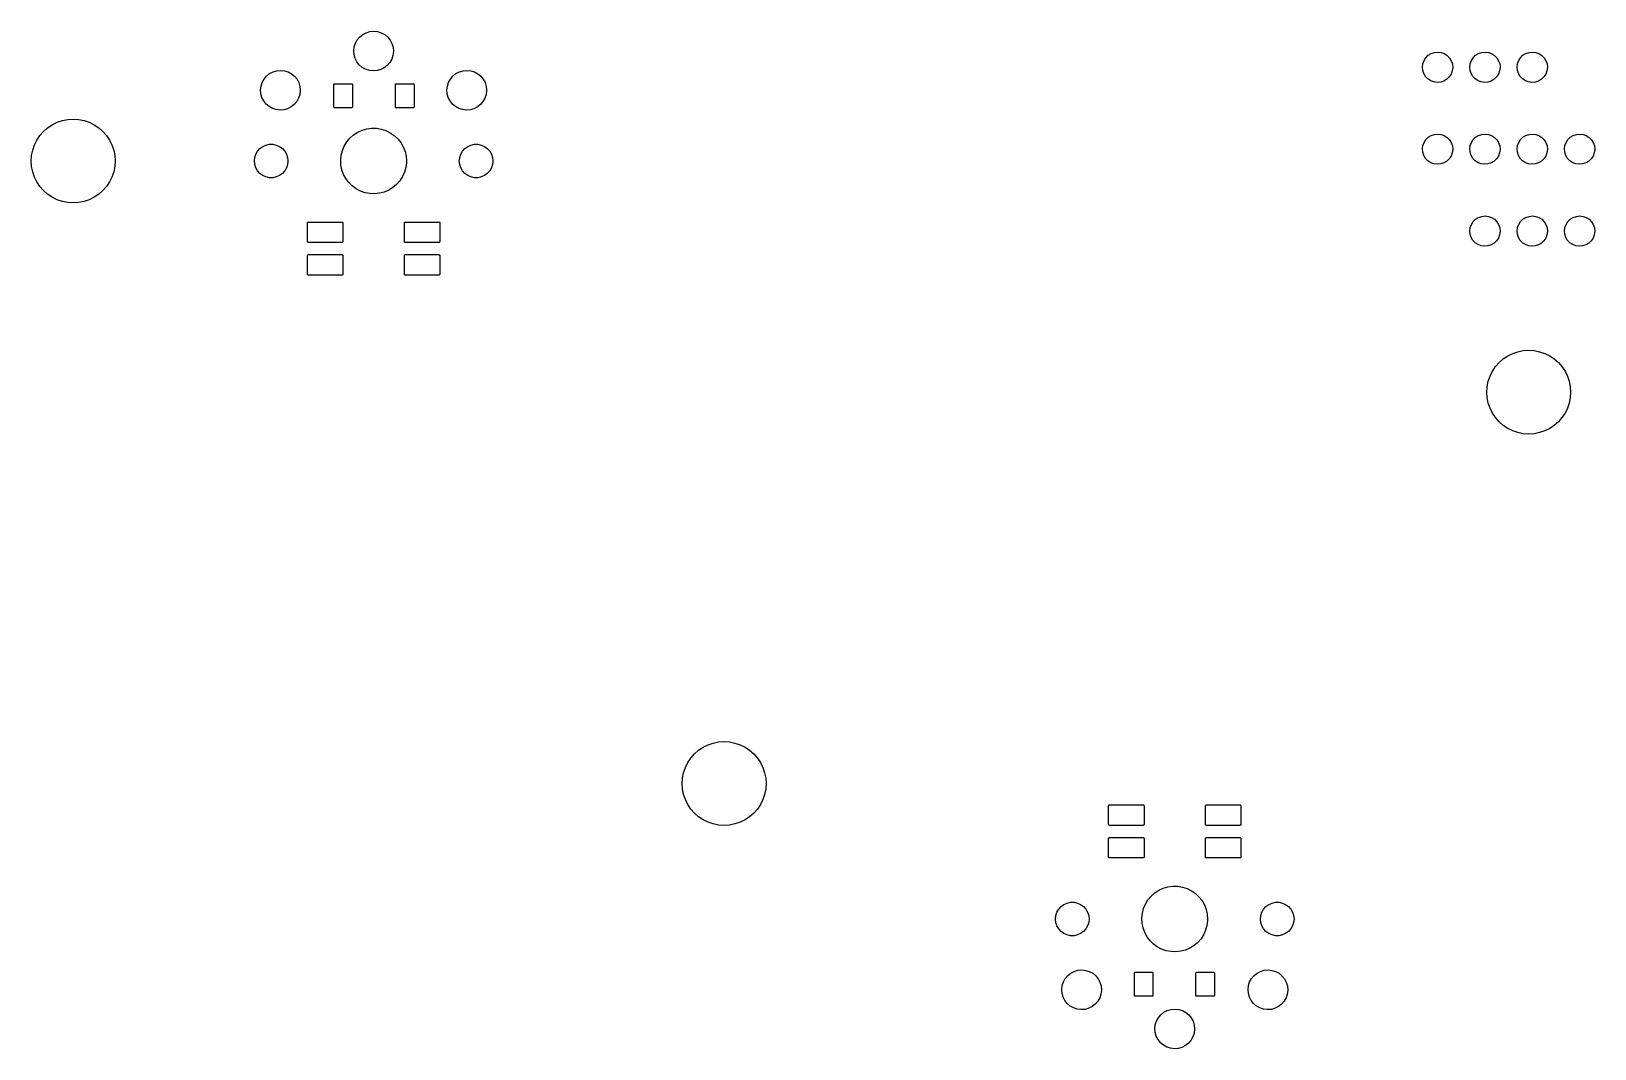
# Model space of a CAD drawing. Extents: x 145 to 254, y -175 to -64.
# Drawn here: x 169.6 to 253.5, y -174.7 to -120 of the extents above; entities that cross this region are included whole.
import ezdxf

# ---------------------------------------------------------------- set-up
doc = ezdxf.new("R2010")
doc.units = 0
doc.layers.add('BLACK', color=7, linetype='CONTINUOUS')

msp = doc.modelspace()

# ---------------------------------------------------------------- linework, layer by layer
at = {"layer": 'BLACK', "linetype": 'CONTINUOUS'}
for p, q in [((186.957, -120.878), (187.02, -120.68)), ((187.02, -120.68), (187.12, -120.498)), ((187.12, -120.498), (187.254, -120.338)), ((187.254, -120.338), (187.416, -120.208)), ((187.416, -120.208), (187.601, -120.112)), ((187.601, -120.112), (187.8, -120.053)), ((187.8, -120.053), (188.007, -120.034)), ((188.007, -120.034), (188.214, -120.056)), ((188.214, -120.056), (188.413, -120.117)), ((188.413, -120.117), (188.596, -120.216)), ((188.596, -120.216), (188.756, -120.349)), ((188.756, -120.349), (188.888, -120.51)), ((188.888, -120.51), (188.986, -120.694)), ((188.986, -120.694), (189.046, -120.893)), ((186.934, -121.085), (186.957, -120.878)), ((186.952, -121.292), (186.934, -121.085)), ((187.009, -121.492), (186.952, -121.292)), ((187.104, -121.677), (187.009, -121.492)), ((187.233, -121.841), (187.104, -121.677)), ((188.974, -121.534), (188.871, -121.714)), ((189.04, -121.336), (188.974, -121.534)), ((189.066, -121.13), (189.04, -121.336)), ((189.046, -120.893), (189.066, -121.1)), ((189.066, -121.1), (189.066, -121.13)), ((244.321, -121.775), (244.383, -121.605)), ((244.383, -121.605), (244.481, -121.453)), ((244.481, -121.453), (244.61, -121.326)), ((244.61, -121.326), (244.764, -121.231)), ((244.764, -121.231), (244.936, -121.173)), ((244.936, -121.173), (245.116, -121.154)), ((245.116, -121.154), (245.295, -121.175)), ((245.295, -121.175), (245.466, -121.236)), ((245.466, -121.236), (245.619, -121.333)), ((245.619, -121.333), (245.746, -121.462)), ((245.746, -121.462), (245.842, -121.615)), ((245.842, -121.615), (245.902, -121.786)), ((246.861, -121.775), (246.923, -121.605)), ((246.923, -121.605), (247.021, -121.453)), ((247.021, -121.453), (247.15, -121.326)), ((247.15, -121.326), (247.304, -121.231)), ((247.304, -121.231), (247.476, -121.173)), ((247.476, -121.173), (247.656, -121.154)), ((247.656, -121.154), (247.835, -121.175)), ((247.835, -121.175), (248.006, -121.236)), ((248.006, -121.236), (248.159, -121.333)), ((248.159, -121.333), (248.286, -121.462)), ((248.286, -121.462), (248.382, -121.615)), ((248.382, -121.615), (248.442, -121.786)), ((249.401, -121.775), (249.463, -121.605)), ((249.463, -121.605), (249.561, -121.453)), ((249.561, -121.453), (249.69, -121.326)), ((249.69, -121.326), (249.844, -121.231)), ((249.844, -121.231), (250.016, -121.173)), ((250.016, -121.173), (250.196, -121.154)), ((250.196, -121.154), (250.375, -121.175)), ((250.375, -121.175), (250.546, -121.236)), ((250.546, -121.236), (250.699, -121.333)), ((250.699, -121.333), (250.826, -121.462)), ((250.826, -121.462), (250.922, -121.615)), ((250.922, -121.615), (250.982, -121.786)), ((182.12, -122.598), (182.254, -122.438)), ((182.254, -122.438), (182.416, -122.308)), ((182.416, -122.308), (182.601, -122.212)), ((182.601, -122.212), (182.8, -122.153)), ((182.8, -122.153), (183.007, -122.134)), ((183.007, -122.134), (183.214, -122.156)), ((183.214, -122.156), (183.413, -122.217)), ((183.413, -122.217), (183.596, -122.316)), ((183.596, -122.316), (183.756, -122.449)), ((183.756, -122.449), (183.888, -122.61)), ((187.392, -121.975), (187.233, -121.841)), ((187.573, -122.077), (187.392, -121.975)), ((187.771, -122.141), (187.573, -122.077)), ((187.978, -122.166), (187.771, -122.141)), ((188.185, -122.15), (187.978, -122.166)), ((188.385, -122.094), (188.185, -122.15)), ((188.571, -122), (188.385, -122.094)), ((188.735, -121.872), (188.571, -122)), ((188.871, -121.714), (188.735, -121.872)), ((192.12, -122.598), (192.254, -122.438)), ((192.254, -122.438), (192.416, -122.308)), ((192.416, -122.308), (192.601, -122.212)), ((192.601, -122.212), (192.8, -122.153)), ((192.8, -122.153), (193.007, -122.134)), ((193.007, -122.134), (193.214, -122.156)), ((193.214, -122.156), (193.413, -122.217)), ((193.413, -122.217), (193.596, -122.316)), ((193.596, -122.316), (193.756, -122.449)), ((193.756, -122.449), (193.888, -122.61)), ((244.298, -121.955), (244.321, -121.775)), ((244.316, -122.135), (244.298, -121.955)), ((244.373, -122.307), (244.316, -122.135)), ((244.467, -122.461), (244.373, -122.307)), ((244.592, -122.592), (244.467, -122.461)), ((245.732, -122.488), (245.601, -122.613)), ((245.832, -122.337), (245.732, -122.488)), ((245.896, -122.168), (245.832, -122.337)), ((245.922, -121.989), (245.896, -122.168)), ((245.902, -121.786), (245.922, -121.966)), ((245.922, -121.966), (245.922, -121.989)), ((246.838, -121.955), (246.861, -121.775)), ((246.856, -122.135), (246.838, -121.955)), ((246.913, -122.307), (246.856, -122.135)), ((247.007, -122.461), (246.913, -122.307)), ((247.132, -122.592), (247.007, -122.461)), ((248.272, -122.488), (248.141, -122.613)), ((248.372, -122.337), (248.272, -122.488)), ((248.436, -122.168), (248.372, -122.337)), ((248.462, -121.989), (248.436, -122.168)), ((248.442, -121.786), (248.462, -121.966)), ((248.462, -121.966), (248.462, -121.989)), ((249.378, -121.955), (249.401, -121.775)), ((249.396, -122.135), (249.378, -121.955)), ((249.453, -122.307), (249.396, -122.135)), ((249.547, -122.461), (249.453, -122.307)), ((249.672, -122.592), (249.547, -122.461)), ((250.812, -122.488), (250.681, -122.613)), ((250.912, -122.337), (250.812, -122.488)), ((250.976, -122.168), (250.912, -122.337)), ((251.002, -121.989), (250.976, -122.168)), ((250.982, -121.786), (251.002, -121.966)), ((251.002, -121.966), (251.002, -121.989)), ((181.934, -123.185), (181.957, -122.978)), ((181.952, -123.392), (181.934, -123.185)), ((181.957, -122.978), (182.02, -122.78)), ((182.02, -122.78), (182.12, -122.598)), ((183.888, -122.61), (183.986, -122.794)), ((183.986, -122.794), (184.046, -122.993)), ((184.066, -123.23), (184.04, -123.436)), ((184.046, -122.993), (184.066, -123.2)), ((184.066, -123.2), (184.066, -123.23)), ((185.868, -122.9), (185.872, -122.881)), ((185.868, -124.1), (185.868, -122.9)), ((185.872, -122.881), (185.883, -122.864)), ((185.883, -122.864), (185.899, -122.854)), ((185.899, -122.854), (185.918, -122.85)), ((185.918, -122.85), (186.818, -122.85)), ((186.818, -122.85), (186.837, -122.854)), ((186.837, -122.854), (186.853, -122.864)), ((186.853, -122.864), (186.864, -122.881)), ((186.864, -122.881), (186.868, -122.9)), ((186.868, -122.9), (186.868, -124.1)), ((189.168, -122.9), (189.172, -122.881)), ((189.168, -124.1), (189.168, -122.9)), ((189.172, -122.881), (189.183, -122.864)), ((189.183, -122.864), (189.199, -122.854)), ((189.199, -122.854), (189.218, -122.85)), ((189.218, -122.85), (190.118, -122.85)), ((190.118, -122.85), (190.137, -122.854)), ((190.137, -122.854), (190.153, -122.864)), ((190.153, -122.864), (190.164, -122.881)), ((190.164, -122.881), (190.168, -122.9)), ((190.168, -122.9), (190.168, -124.1)), ((191.934, -123.185), (191.957, -122.978)), ((191.952, -123.392), (191.934, -123.185)), ((191.957, -122.978), (192.02, -122.78)), ((192.02, -122.78), (192.12, -122.598)), ((193.888, -122.61), (193.986, -122.794)), ((193.986, -122.794), (194.046, -122.993)), ((194.066, -123.23), (194.04, -123.436)), ((194.046, -122.993), (194.066, -123.2)), ((194.066, -123.2), (194.066, -123.23)), ((244.744, -122.691), (244.592, -122.592)), ((244.914, -122.754), (244.744, -122.691)), ((245.093, -122.778), (244.914, -122.754)), ((245.273, -122.761), (245.093, -122.778)), ((245.445, -122.706), (245.273, -122.761)), ((245.601, -122.613), (245.445, -122.706)), ((247.284, -122.691), (247.132, -122.592)), ((247.454, -122.754), (247.284, -122.691)), ((247.633, -122.778), (247.454, -122.754)), ((247.813, -122.761), (247.633, -122.778)), ((247.985, -122.706), (247.813, -122.761)), ((248.141, -122.613), (247.985, -122.706)), ((249.824, -122.691), (249.672, -122.592)), ((249.994, -122.754), (249.824, -122.691)), ((250.173, -122.778), (249.994, -122.754)), ((250.353, -122.761), (250.173, -122.778)), ((250.525, -122.706), (250.353, -122.761)), ((250.681, -122.613), (250.525, -122.706)), ((182.009, -123.592), (181.952, -123.392)), ((182.104, -123.777), (182.009, -123.592)), ((182.233, -123.941), (182.104, -123.777)), ((182.392, -124.075), (182.233, -123.941)), ((182.573, -124.177), (182.392, -124.075)), ((182.771, -124.241), (182.573, -124.177)), ((183.385, -124.194), (183.185, -124.25)), ((183.571, -124.1), (183.385, -124.194)), ((183.735, -123.972), (183.571, -124.1)), ((183.871, -123.814), (183.735, -123.972)), ((183.974, -123.634), (183.871, -123.814)), ((184.04, -123.436), (183.974, -123.634)), ((185.872, -124.119), (185.868, -124.1)), ((185.883, -124.135), (185.872, -124.119)), ((185.899, -124.146), (185.883, -124.135)), ((185.918, -124.15), (185.899, -124.146)), ((186.818, -124.15), (185.918, -124.15)), ((186.837, -124.146), (186.818, -124.15)), ((186.853, -124.135), (186.837, -124.146)), ((186.864, -124.119), (186.853, -124.135)), ((186.868, -124.1), (186.864, -124.119)), ((189.172, -124.119), (189.168, -124.1)), ((189.183, -124.135), (189.172, -124.119)), ((189.199, -124.146), (189.183, -124.135)), ((189.218, -124.15), (189.199, -124.146)), ((190.118, -124.15), (189.218, -124.15)), ((190.137, -124.146), (190.118, -124.15)), ((190.153, -124.135), (190.137, -124.146)), ((190.164, -124.119), (190.153, -124.135)), ((190.168, -124.1), (190.164, -124.119)), ((192.009, -123.592), (191.952, -123.392)), ((192.104, -123.777), (192.009, -123.592)), ((192.233, -123.941), (192.104, -123.777)), ((192.392, -124.075), (192.233, -123.941)), ((192.573, -124.177), (192.392, -124.075)), ((192.771, -124.241), (192.573, -124.177)), ((193.385, -124.194), (193.185, -124.25)), ((193.571, -124.1), (193.385, -124.194)), ((193.735, -123.972), (193.571, -124.1)), ((193.871, -123.814), (193.735, -123.972)), ((193.974, -123.634), (193.871, -123.814)), ((194.04, -123.436), (193.974, -123.634)), ((170.75, -125.051), (171.014, -124.921)), ((171.014, -124.921), (171.293, -124.827)), ((171.293, -124.827), (171.581, -124.769)), ((171.581, -124.769), (171.875, -124.75)), ((171.875, -124.75), (172.169, -124.769)), ((172.169, -124.769), (172.457, -124.827)), ((172.457, -124.827), (172.736, -124.921)), ((172.736, -124.921), (173, -125.051)), ((182.978, -124.266), (182.771, -124.241)), ((183.185, -124.25), (182.978, -124.266)), ((192.978, -124.266), (192.771, -124.241)), ((193.185, -124.25), (192.978, -124.266)), ((169.796, -126.139), (169.926, -125.875)), ((169.926, -125.875), (170.09, -125.63)), ((170.09, -125.63), (170.284, -125.409)), ((170.284, -125.409), (170.505, -125.215)), ((170.505, -125.215), (170.75, -125.051)), ((173, -125.051), (173.245, -125.215)), ((173.245, -125.215), (173.466, -125.409)), ((173.466, -125.409), (173.66, -125.63)), ((173.66, -125.63), (173.824, -125.875)), ((173.824, -125.875), (173.954, -126.139)), ((186.563, -125.975), (186.731, -125.774)), ((186.731, -125.774), (186.926, -125.6)), ((186.926, -125.6), (187.145, -125.457)), ((187.145, -125.457), (187.382, -125.347)), ((187.382, -125.347), (187.633, -125.274)), ((187.633, -125.274), (187.892, -125.239)), ((187.892, -125.239), (188.154, -125.242)), ((188.154, -125.242), (188.412, -125.284)), ((188.412, -125.284), (188.661, -125.364)), ((188.661, -125.364), (188.896, -125.48)), ((188.896, -125.48), (189.11, -125.629)), ((189.11, -125.629), (189.301, -125.808)), ((189.301, -125.808), (189.463, -126.013)), ((244.383, -126.005), (244.481, -125.853)), ((244.481, -125.853), (244.61, -125.726)), ((244.61, -125.726), (244.764, -125.631)), ((244.764, -125.631), (244.936, -125.573)), ((244.936, -125.573), (245.116, -125.554)), ((245.116, -125.554), (245.295, -125.575)), ((245.295, -125.575), (245.466, -125.636)), ((245.466, -125.636), (245.619, -125.733)), ((245.619, -125.733), (245.746, -125.862)), ((245.746, -125.862), (245.842, -126.015)), ((246.923, -126.005), (247.021, -125.853)), ((247.021, -125.853), (247.15, -125.726)), ((247.15, -125.726), (247.304, -125.631)), ((247.304, -125.631), (247.476, -125.573)), ((247.476, -125.573), (247.656, -125.554)), ((247.656, -125.554), (247.835, -125.575)), ((247.835, -125.575), (248.006, -125.636)), ((248.006, -125.636), (248.159, -125.733)), ((248.159, -125.733), (248.286, -125.862)), ((248.286, -125.862), (248.382, -126.015)), ((249.463, -126.005), (249.561, -125.853)), ((249.561, -125.853), (249.69, -125.726)), ((249.69, -125.726), (249.844, -125.631)), ((249.844, -125.631), (250.016, -125.573)), ((250.016, -125.573), (250.196, -125.554)), ((250.196, -125.554), (250.375, -125.575)), ((250.375, -125.575), (250.546, -125.636)), ((250.546, -125.636), (250.699, -125.733)), ((250.699, -125.733), (250.826, -125.862)), ((250.826, -125.862), (250.922, -126.015)), ((252.003, -126.005), (252.101, -125.853)), ((252.101, -125.853), (252.23, -125.726)), ((252.23, -125.726), (252.384, -125.631)), ((252.384, -125.631), (252.556, -125.573)), ((252.556, -125.573), (252.736, -125.554)), ((252.736, -125.554), (252.915, -125.575)), ((252.915, -125.575), (253.086, -125.636)), ((253.086, -125.636), (253.239, -125.733)), ((253.239, -125.733), (253.366, -125.862)), ((253.366, -125.862), (253.462, -126.015)), ((169.625, -127), (169.644, -126.706)), ((169.644, -126.706), (169.702, -126.418)), ((169.702, -126.418), (169.796, -126.139)), ((173.954, -126.139), (174.048, -126.418)), ((174.048, -126.418), (174.106, -126.706)), ((174.106, -126.706), (174.125, -127)), ((181.619, -126.813), (181.677, -126.634)), ((181.677, -126.634), (181.771, -126.47)), ((181.771, -126.47), (181.897, -126.331)), ((181.897, -126.331), (182.05, -126.22)), ((182.05, -126.22), (182.222, -126.143)), ((182.222, -126.143), (182.406, -126.104)), ((182.406, -126.104), (182.594, -126.104)), ((182.594, -126.104), (182.778, -126.143)), ((182.778, -126.143), (182.95, -126.22)), ((182.95, -126.22), (183.103, -126.331)), ((183.103, -126.331), (183.229, -126.47)), ((183.229, -126.47), (183.323, -126.634)), ((183.323, -126.634), (183.381, -126.813)), ((186.236, -126.954), (186.262, -126.694)), ((186.262, -126.694), (186.327, -126.44)), ((186.327, -126.44), (186.428, -126.199)), ((186.428, -126.199), (186.563, -125.975)), ((189.463, -126.013), (189.593, -126.24)), ((189.593, -126.24), (189.687, -126.484)), ((189.687, -126.484), (189.745, -126.739)), ((192.619, -126.813), (192.677, -126.634)), ((192.677, -126.634), (192.771, -126.47)), ((192.771, -126.47), (192.897, -126.331)), ((192.897, -126.331), (193.05, -126.22)), ((193.05, -126.22), (193.222, -126.143)), ((193.222, -126.143), (193.406, -126.104)), ((193.406, -126.104), (193.594, -126.104)), ((193.594, -126.104), (193.778, -126.143)), ((193.778, -126.143), (193.95, -126.22)), ((193.95, -126.22), (194.103, -126.331)), ((194.103, -126.331), (194.229, -126.47)), ((194.229, -126.47), (194.323, -126.634)), ((194.323, -126.634), (194.381, -126.813)), ((244.298, -126.355), (244.321, -126.175)), ((244.316, -126.535), (244.298, -126.355)), ((244.373, -126.707), (244.316, -126.535)), ((244.321, -126.175), (244.383, -126.005)), ((244.467, -126.861), (244.373, -126.707)), ((245.896, -126.568), (245.832, -126.737)), ((245.842, -126.015), (245.902, -126.186)), ((245.922, -126.389), (245.896, -126.568)), ((245.902, -126.186), (245.922, -126.366)), ((245.922, -126.366), (245.922, -126.389)), ((246.838, -126.355), (246.861, -126.175)), ((246.856, -126.535), (246.838, -126.355)), ((246.913, -126.707), (246.856, -126.535)), ((246.861, -126.175), (246.923, -126.005)), ((247.007, -126.861), (246.913, -126.707)), ((248.436, -126.568), (248.372, -126.737)), ((248.382, -126.015), (248.442, -126.186)), ((248.462, -126.389), (248.436, -126.568)), ((248.442, -126.186), (248.462, -126.366)), ((248.462, -126.366), (248.462, -126.389)), ((249.378, -126.355), (249.401, -126.175)), ((249.396, -126.535), (249.378, -126.355)), ((249.453, -126.707), (249.396, -126.535)), ((249.401, -126.175), (249.463, -126.005)), ((249.547, -126.861), (249.453, -126.707)), ((250.976, -126.568), (250.912, -126.737)), ((250.922, -126.015), (250.982, -126.186)), ((251.002, -126.389), (250.976, -126.568)), ((250.982, -126.186), (251.002, -126.366)), ((251.002, -126.366), (251.002, -126.389)), ((251.918, -126.355), (251.941, -126.175)), ((251.936, -126.535), (251.918, -126.355)), ((251.993, -126.707), (251.936, -126.535)), ((251.941, -126.175), (252.003, -126.005)), ((252.087, -126.861), (251.993, -126.707)), ((253.516, -126.568), (253.452, -126.737)), ((253.462, -126.015), (253.522, -126.186)), ((253.542, -126.389), (253.516, -126.568)), ((253.522, -126.186), (253.542, -126.366)), ((253.542, -126.366), (253.542, -126.389)), ((169.644, -127.294), (169.625, -127)), ((169.702, -127.582), (169.644, -127.294)), ((174.106, -127.294), (174.048, -127.582)), ((174.125, -127), (174.106, -127.294)), ((181.599, -127), (181.619, -126.813)), ((181.619, -127.187), (181.599, -127)), ((181.677, -127.366), (181.619, -127.187)), ((181.771, -127.53), (181.677, -127.366)), ((181.897, -127.669), (181.771, -127.53)), ((183.229, -127.53), (183.103, -127.669)), ((183.323, -127.366), (183.229, -127.53)), ((183.381, -127.187), (183.323, -127.366)), ((183.381, -126.813), (183.401, -127)), ((183.401, -127), (183.381, -127.187)), ((186.249, -127.215), (186.236, -126.954)), ((186.3, -127.472), (186.249, -127.215)), ((186.388, -127.718), (186.3, -127.472)), ((189.729, -127.352), (189.658, -127.603)), ((189.762, -127.092), (189.729, -127.352)), ((189.745, -126.739), (189.764, -127)), ((189.764, -127), (189.762, -127.092)), ((192.599, -127), (192.619, -126.813)), ((192.619, -127.187), (192.599, -127)), ((192.677, -127.366), (192.619, -127.187)), ((192.771, -127.53), (192.677, -127.366)), ((192.897, -127.669), (192.771, -127.53)), ((194.229, -127.53), (194.103, -127.669)), ((194.323, -127.366), (194.229, -127.53)), ((194.381, -127.187), (194.323, -127.366)), ((194.381, -126.813), (194.401, -127)), ((194.401, -127), (194.381, -127.187)), ((244.592, -126.992), (244.467, -126.861)), ((244.744, -127.091), (244.592, -126.992)), ((244.914, -127.154), (244.744, -127.091)), ((245.093, -127.178), (244.914, -127.154)), ((245.273, -127.161), (245.093, -127.178)), ((245.445, -127.105), (245.273, -127.161)), ((245.601, -127.013), (245.445, -127.105)), ((245.732, -126.888), (245.601, -127.013)), ((245.832, -126.737), (245.732, -126.888)), ((247.132, -126.992), (247.007, -126.861)), ((247.284, -127.091), (247.132, -126.992)), ((247.454, -127.154), (247.284, -127.091)), ((247.633, -127.178), (247.454, -127.154)), ((247.813, -127.161), (247.633, -127.178)), ((247.985, -127.105), (247.813, -127.161)), ((248.141, -127.013), (247.985, -127.105)), ((248.272, -126.888), (248.141, -127.013)), ((248.372, -126.737), (248.272, -126.888)), ((249.672, -126.992), (249.547, -126.861)), ((249.824, -127.091), (249.672, -126.992)), ((249.994, -127.154), (249.824, -127.091)), ((250.173, -127.178), (249.994, -127.154)), ((250.353, -127.161), (250.173, -127.178)), ((250.525, -127.105), (250.353, -127.161)), ((250.681, -127.013), (250.525, -127.105)), ((250.812, -126.888), (250.681, -127.013)), ((250.912, -126.737), (250.812, -126.888)), ((252.212, -126.992), (252.087, -126.861)), ((252.364, -127.091), (252.212, -126.992)), ((252.534, -127.154), (252.364, -127.091)), ((252.713, -127.178), (252.534, -127.154)), ((252.893, -127.161), (252.713, -127.178)), ((253.065, -127.105), (252.893, -127.161)), ((253.221, -127.013), (253.065, -127.105)), ((253.352, -126.888), (253.221, -127.013)), ((253.452, -126.737), (253.352, -126.888)), ((169.796, -127.861), (169.702, -127.582)), ((169.926, -128.125), (169.796, -127.861)), ((170.09, -128.37), (169.926, -128.125)), ((170.284, -128.591), (170.09, -128.37)), ((173.66, -128.37), (173.466, -128.591)), ((173.824, -128.125), (173.66, -128.37)), ((173.954, -127.861), (173.824, -128.125)), ((174.048, -127.582), (173.954, -127.861)), ((182.05, -127.78), (181.897, -127.669)), ((182.222, -127.857), (182.05, -127.78)), ((182.406, -127.896), (182.222, -127.857)), ((182.594, -127.896), (182.406, -127.896)), ((182.778, -127.857), (182.594, -127.896)), ((182.95, -127.78), (182.778, -127.857)), ((183.103, -127.669), (182.95, -127.78)), ((186.512, -127.948), (186.388, -127.718)), ((186.668, -128.158), (186.512, -127.948)), ((186.854, -128.342), (186.668, -128.158)), ((187.065, -128.496), (186.854, -128.342)), ((189.237, -128.259), (189.037, -128.428)), ((189.409, -128.062), (189.237, -128.259)), ((189.551, -127.842), (189.409, -128.062)), ((189.658, -127.603), (189.551, -127.842)), ((193.05, -127.78), (192.897, -127.669)), ((193.222, -127.857), (193.05, -127.78)), ((193.406, -127.896), (193.222, -127.857)), ((193.594, -127.896), (193.406, -127.896)), ((193.778, -127.857), (193.594, -127.896)), ((193.95, -127.78), (193.778, -127.857)), ((194.103, -127.669), (193.95, -127.78)), ((170.505, -128.785), (170.284, -128.591)), ((170.75, -128.949), (170.505, -128.785)), ((171.014, -129.079), (170.75, -128.949)), ((171.293, -129.173), (171.014, -129.079)), ((171.581, -129.231), (171.293, -129.173)), ((171.875, -129.25), (171.581, -129.231)), ((172.169, -129.231), (171.875, -129.25)), ((172.457, -129.173), (172.169, -129.231)), ((172.736, -129.079), (172.457, -129.173)), ((173, -128.949), (172.736, -129.079)), ((173.245, -128.785), (173, -128.949)), ((173.466, -128.591), (173.245, -128.785)), ((187.296, -128.618), (187.065, -128.496)), ((187.543, -128.704), (187.296, -128.618)), ((187.8, -128.753), (187.543, -128.704)), ((188.062, -128.763), (187.8, -128.753)), ((188.322, -128.735), (188.062, -128.763)), ((188.574, -128.668), (188.322, -128.735)), ((188.815, -128.565), (188.574, -128.668)), ((189.037, -128.428), (188.815, -128.565)), ((247.15, -130.126), (247.304, -130.031)), ((247.304, -130.031), (247.476, -129.973)), ((247.476, -129.973), (247.656, -129.954)), ((247.656, -129.954), (247.835, -129.975)), ((247.835, -129.975), (248.006, -130.036)), ((248.006, -130.036), (248.159, -130.133)), ((249.69, -130.126), (249.844, -130.031)), ((249.844, -130.031), (250.016, -129.973)), ((250.016, -129.973), (250.196, -129.954)), ((250.196, -129.954), (250.375, -129.975)), ((250.375, -129.975), (250.546, -130.036)), ((250.546, -130.036), (250.699, -130.133)), ((252.23, -130.126), (252.384, -130.031)), ((252.384, -130.031), (252.556, -129.973)), ((252.556, -129.973), (252.736, -129.954)), ((252.736, -129.954), (252.915, -129.975)), ((252.915, -129.975), (253.086, -130.036)), ((253.086, -130.036), (253.239, -130.133)), ((184.45, -130.328), (184.454, -130.308)), ((184.45, -131.328), (184.45, -130.328)), ((184.454, -130.308), (184.465, -130.292)), ((184.465, -130.292), (184.481, -130.281)), ((184.481, -130.281), (184.5, -130.278)), ((184.5, -130.278), (186.3, -130.278)), ((186.3, -130.278), (186.319, -130.281)), ((186.319, -130.281), (186.335, -130.292)), ((186.335, -130.292), (186.346, -130.308)), ((186.346, -130.308), (186.35, -130.328)), ((186.35, -130.328), (186.35, -131.328)), ((189.65, -130.328), (189.654, -130.308)), ((189.65, -131.328), (189.65, -130.328)), ((189.654, -130.308), (189.665, -130.292)), ((189.665, -130.292), (189.681, -130.281)), ((189.681, -130.281), (189.7, -130.278)), ((189.7, -130.278), (191.5, -130.278)), ((191.5, -130.278), (191.519, -130.281)), ((191.519, -130.281), (191.535, -130.292)), ((191.535, -130.292), (191.546, -130.308)), ((191.546, -130.308), (191.55, -130.328)), ((191.55, -130.328), (191.55, -131.328)), ((246.838, -130.755), (246.861, -130.575)), ((246.856, -130.935), (246.838, -130.755)), ((246.861, -130.575), (246.923, -130.405)), ((246.923, -130.405), (247.021, -130.253)), ((247.021, -130.253), (247.15, -130.126)), ((248.159, -130.133), (248.286, -130.262)), ((248.286, -130.262), (248.382, -130.415)), ((248.382, -130.415), (248.442, -130.586)), ((248.462, -130.789), (248.436, -130.968)), ((248.442, -130.586), (248.462, -130.766)), ((248.462, -130.766), (248.462, -130.789)), ((249.378, -130.755), (249.401, -130.575)), ((249.396, -130.935), (249.378, -130.755)), ((249.401, -130.575), (249.463, -130.405)), ((249.463, -130.405), (249.561, -130.253)), ((249.561, -130.253), (249.69, -130.126)), ((250.699, -130.133), (250.826, -130.262)), ((250.826, -130.262), (250.922, -130.415)), ((250.922, -130.415), (250.982, -130.586)), ((251.002, -130.789), (250.976, -130.968)), ((250.982, -130.586), (251.002, -130.766)), ((251.002, -130.766), (251.002, -130.789)), ((251.918, -130.755), (251.941, -130.575)), ((251.936, -130.935), (251.918, -130.755)), ((251.941, -130.575), (252.003, -130.405)), ((252.003, -130.405), (252.101, -130.253)), ((252.101, -130.253), (252.23, -130.126)), ((253.239, -130.133), (253.366, -130.262)), ((253.366, -130.262), (253.462, -130.415)), ((253.462, -130.415), (253.522, -130.586)), ((253.542, -130.789), (253.516, -130.968)), ((253.522, -130.586), (253.542, -130.766)), ((253.542, -130.766), (253.542, -130.789)), ((184.454, -131.347), (184.45, -131.328)), ((184.465, -131.363), (184.454, -131.347)), ((184.481, -131.374), (184.465, -131.363)), ((184.5, -131.378), (184.481, -131.374)), ((186.3, -131.378), (184.5, -131.378)), ((186.319, -131.374), (186.3, -131.378)), ((186.335, -131.363), (186.319, -131.374)), ((186.346, -131.347), (186.335, -131.363)), ((186.35, -131.328), (186.346, -131.347)), ((189.654, -131.347), (189.65, -131.328)), ((189.665, -131.363), (189.654, -131.347)), ((189.681, -131.374), (189.665, -131.363)), ((189.7, -131.378), (189.681, -131.374)), ((191.5, -131.378), (189.7, -131.378)), ((191.519, -131.374), (191.5, -131.378)), ((191.535, -131.363), (191.519, -131.374)), ((191.546, -131.347), (191.535, -131.363)), ((191.55, -131.328), (191.546, -131.347)), ((246.913, -131.107), (246.856, -130.935)), ((247.007, -131.261), (246.913, -131.107)), ((247.132, -131.392), (247.007, -131.261)), ((247.284, -131.491), (247.132, -131.392)), ((247.454, -131.554), (247.284, -131.491)), ((247.633, -131.578), (247.454, -131.554)), ((247.813, -131.561), (247.633, -131.578)), ((247.985, -131.505), (247.813, -131.561)), ((248.141, -131.413), (247.985, -131.505)), ((248.272, -131.288), (248.141, -131.413)), ((248.372, -131.137), (248.272, -131.288)), ((248.436, -130.968), (248.372, -131.137)), ((249.453, -131.107), (249.396, -130.935)), ((249.547, -131.261), (249.453, -131.107)), ((249.672, -131.392), (249.547, -131.261)), ((249.824, -131.491), (249.672, -131.392)), ((249.994, -131.554), (249.824, -131.491)), ((250.173, -131.578), (249.994, -131.554)), ((250.353, -131.561), (250.173, -131.578)), ((250.525, -131.505), (250.353, -131.561)), ((250.681, -131.413), (250.525, -131.505)), ((250.812, -131.288), (250.681, -131.413)), ((250.912, -131.137), (250.812, -131.288)), ((250.976, -130.968), (250.912, -131.137)), ((251.993, -131.107), (251.936, -130.935)), ((252.087, -131.261), (251.993, -131.107)), ((252.212, -131.392), (252.087, -131.261)), ((252.364, -131.491), (252.212, -131.392)), ((252.534, -131.554), (252.364, -131.491)), ((252.713, -131.578), (252.534, -131.554)), ((252.893, -131.561), (252.713, -131.578)), ((253.065, -131.505), (252.893, -131.561)), ((253.221, -131.413), (253.065, -131.505)), ((253.352, -131.288), (253.221, -131.413)), ((253.452, -131.137), (253.352, -131.288)), ((253.516, -130.968), (253.452, -131.137)), ((184.45, -132.078), (184.454, -132.058)), ((184.45, -133.078), (184.45, -132.078)), ((184.454, -132.058), (184.465, -132.042)), ((184.465, -132.042), (184.481, -132.031)), ((184.481, -132.031), (184.5, -132.028)), ((184.5, -132.028), (186.3, -132.028)), ((186.3, -132.028), (186.319, -132.031)), ((186.319, -132.031), (186.335, -132.042)), ((186.335, -132.042), (186.346, -132.058)), ((186.346, -132.058), (186.35, -132.078)), ((186.35, -132.078), (186.35, -133.078)), ((189.65, -132.078), (189.654, -132.058)), ((189.65, -133.078), (189.65, -132.078)), ((189.654, -132.058), (189.665, -132.042)), ((189.665, -132.042), (189.681, -132.031)), ((189.681, -132.031), (189.7, -132.028)), ((189.7, -132.028), (191.5, -132.028)), ((191.5, -132.028), (191.519, -132.031)), ((191.519, -132.031), (191.535, -132.042)), ((191.535, -132.042), (191.546, -132.058)), ((191.546, -132.058), (191.55, -132.078)), ((191.55, -132.078), (191.55, -133.078)), ((184.454, -133.097), (184.45, -133.078)), ((184.465, -133.113), (184.454, -133.097)), ((184.481, -133.124), (184.465, -133.113)), ((184.5, -133.128), (184.481, -133.124)), ((186.3, -133.128), (184.5, -133.128)), ((186.319, -133.124), (186.3, -133.128)), ((186.335, -133.113), (186.319, -133.124)), ((186.346, -133.097), (186.335, -133.113)), ((186.35, -133.078), (186.346, -133.097)), ((189.654, -133.097), (189.65, -133.078)), ((189.665, -133.113), (189.654, -133.097)), ((189.681, -133.124), (189.665, -133.113)), ((189.7, -133.128), (189.681, -133.124)), ((191.5, -133.128), (189.7, -133.128)), ((191.519, -133.124), (191.5, -133.128)), ((191.535, -133.113), (191.519, -133.124)), ((191.546, -133.097), (191.535, -133.113)), ((191.55, -133.078), (191.546, -133.097)), ((248.63, -137.628), (248.875, -137.465)), ((248.875, -137.465), (249.139, -137.335)), ((249.139, -137.335), (249.418, -137.24)), ((249.418, -137.24), (249.706, -137.183)), ((249.706, -137.183), (250, -137.163)), ((250, -137.163), (250.294, -137.183)), ((250.294, -137.183), (250.582, -137.24)), ((250.582, -137.24), (250.861, -137.335)), ((250.861, -137.335), (251.125, -137.465)), ((251.125, -137.465), (251.37, -137.628)), ((247.921, -138.552), (248.051, -138.288)), ((248.051, -138.288), (248.215, -138.044)), ((248.215, -138.044), (248.409, -137.822)), ((248.409, -137.822), (248.63, -137.628)), ((251.37, -137.628), (251.591, -137.822)), ((251.591, -137.822), (251.785, -138.044)), ((251.785, -138.044), (251.949, -138.288)), ((251.949, -138.288), (252.079, -138.552)), ((247.75, -139.413), (247.769, -139.12)), ((247.769, -139.12), (247.827, -138.831)), ((247.827, -138.831), (247.921, -138.552)), ((252.079, -138.552), (252.173, -138.831)), ((252.173, -138.831), (252.231, -139.12)), ((252.231, -139.12), (252.25, -139.413)), ((247.769, -139.707), (247.75, -139.413)), ((247.827, -139.996), (247.769, -139.707)), ((247.921, -140.274), (247.827, -139.996)), ((252.173, -139.996), (252.079, -140.274)), ((252.231, -139.707), (252.173, -139.996)), ((252.25, -139.413), (252.231, -139.707)), ((248.051, -140.538), (247.921, -140.274)), ((248.215, -140.783), (248.051, -140.538)), ((248.409, -141.004), (248.215, -140.783)), ((251.785, -140.783), (251.591, -141.004)), ((251.949, -140.538), (251.785, -140.783)), ((252.079, -140.274), (251.949, -140.538)), ((248.63, -141.198), (248.409, -141.004)), ((248.875, -141.362), (248.63, -141.198)), ((249.139, -141.492), (248.875, -141.362)), ((249.418, -141.587), (249.139, -141.492)), ((249.706, -141.644), (249.418, -141.587)), ((250, -141.663), (249.706, -141.644)), ((250.294, -141.644), (250, -141.663)), ((250.582, -141.587), (250.294, -141.644)), ((250.861, -141.492), (250.582, -141.587)), ((251.125, -141.362), (250.861, -141.492)), ((251.37, -141.198), (251.125, -141.362)), ((251.591, -141.004), (251.37, -141.198)), ((205.443, -158.643), (205.688, -158.479)), ((205.688, -158.479), (205.951, -158.349)), ((205.951, -158.349), (206.23, -158.255)), ((206.23, -158.255), (206.519, -158.197)), ((206.519, -158.197), (206.812, -158.178)), ((206.812, -158.178), (207.106, -158.197)), ((207.106, -158.197), (207.395, -158.255)), ((207.395, -158.255), (207.674, -158.349)), ((207.674, -158.349), (207.938, -158.479)), ((207.938, -158.479), (208.182, -158.643)), ((204.734, -159.567), (204.864, -159.303)), ((204.864, -159.303), (205.027, -159.058)), ((205.027, -159.058), (205.222, -158.837)), ((205.222, -158.837), (205.443, -158.643)), ((208.182, -158.643), (208.403, -158.837)), ((208.403, -158.837), (208.598, -159.058)), ((208.598, -159.058), (208.761, -159.303)), ((208.761, -159.303), (208.891, -159.567)), ((204.562, -160.428), (204.582, -160.134)), ((204.582, -160.134), (204.639, -159.846)), ((204.639, -159.846), (204.734, -159.567)), ((208.891, -159.567), (208.986, -159.846)), ((208.986, -159.846), (209.043, -160.134)), ((209.043, -160.134), (209.062, -160.428)), ((204.582, -160.722), (204.562, -160.428)), ((204.639, -161.01), (204.582, -160.722)), ((204.734, -161.289), (204.639, -161.01)), ((208.986, -161.01), (208.891, -161.289)), ((209.043, -160.722), (208.986, -161.01)), ((209.062, -160.428), (209.043, -160.722)), ((204.864, -161.553), (204.734, -161.289)), ((205.027, -161.798), (204.864, -161.553)), ((205.222, -162.019), (205.027, -161.798)), ((208.598, -161.798), (208.403, -162.019)), ((208.761, -161.553), (208.598, -161.798)), ((208.891, -161.289), (208.761, -161.553)), ((227.45, -161.626), (227.454, -161.607)), ((227.45, -162.626), (227.45, -161.626)), ((227.454, -161.607), (227.465, -161.591)), ((227.465, -161.591), (227.481, -161.58)), ((227.481, -161.58), (227.5, -161.576)), ((227.5, -161.576), (229.3, -161.576)), ((229.3, -161.576), (229.319, -161.58)), ((229.319, -161.58), (229.335, -161.591)), ((229.335, -161.591), (229.346, -161.607)), ((229.346, -161.607), (229.35, -161.626)), ((229.35, -161.626), (229.35, -162.626)), ((232.65, -161.626), (232.654, -161.607)), ((232.65, -162.626), (232.65, -161.626)), ((232.654, -161.607), (232.665, -161.591)), ((232.665, -161.591), (232.681, -161.58)), ((232.681, -161.58), (232.7, -161.576)), ((232.7, -161.576), (234.5, -161.576)), ((234.5, -161.576), (234.519, -161.58)), ((234.519, -161.58), (234.535, -161.591)), ((234.535, -161.591), (234.546, -161.607)), ((234.546, -161.607), (234.55, -161.626)), ((234.55, -161.626), (234.55, -162.626)), ((205.443, -162.213), (205.222, -162.019)), ((205.688, -162.376), (205.443, -162.213)), ((205.951, -162.507), (205.688, -162.376)), ((206.23, -162.601), (205.951, -162.507)), ((206.519, -162.659), (206.23, -162.601)), ((206.812, -162.678), (206.519, -162.659)), ((207.106, -162.659), (206.812, -162.678)), ((207.395, -162.601), (207.106, -162.659)), ((207.674, -162.507), (207.395, -162.601)), ((207.938, -162.376), (207.674, -162.507)), ((208.182, -162.213), (207.938, -162.376)), ((208.403, -162.019), (208.182, -162.213)), ((227.454, -162.646), (227.45, -162.626)), ((227.465, -162.662), (227.454, -162.646)), ((227.481, -162.673), (227.465, -162.662)), ((227.5, -162.676), (227.481, -162.673)), ((229.3, -162.676), (227.5, -162.676)), ((229.319, -162.673), (229.3, -162.676)), ((229.335, -162.662), (229.319, -162.673)), ((229.346, -162.646), (229.335, -162.662)), ((229.35, -162.626), (229.346, -162.646)), ((232.654, -162.646), (232.65, -162.626)), ((232.665, -162.662), (232.654, -162.646)), ((232.681, -162.673), (232.665, -162.662)), ((232.7, -162.676), (232.681, -162.673)), ((234.5, -162.676), (232.7, -162.676)), ((234.519, -162.673), (234.5, -162.676)), ((234.535, -162.662), (234.519, -162.673)), ((234.546, -162.646), (234.535, -162.662)), ((234.55, -162.626), (234.546, -162.646)), ((227.45, -163.376), (227.454, -163.357)), ((227.45, -164.376), (227.45, -163.376)), ((227.454, -163.357), (227.465, -163.341)), ((227.465, -163.341), (227.481, -163.33)), ((227.481, -163.33), (227.5, -163.326)), ((227.5, -163.326), (229.3, -163.326)), ((229.3, -163.326), (229.319, -163.33)), ((229.319, -163.33), (229.335, -163.341)), ((229.335, -163.341), (229.346, -163.357)), ((229.346, -163.357), (229.35, -163.376)), ((229.35, -163.376), (229.35, -164.376)), ((232.65, -163.376), (232.654, -163.357)), ((232.65, -164.376), (232.65, -163.376)), ((232.654, -163.357), (232.665, -163.341)), ((232.665, -163.341), (232.681, -163.33)), ((232.681, -163.33), (232.7, -163.326)), ((232.7, -163.326), (234.5, -163.326)), ((234.5, -163.326), (234.519, -163.33)), ((234.519, -163.33), (234.535, -163.341)), ((234.535, -163.341), (234.546, -163.357)), ((234.546, -163.357), (234.55, -163.376)), ((234.55, -163.376), (234.55, -164.376)), ((227.454, -164.396), (227.45, -164.376)), ((227.465, -164.412), (227.454, -164.396)), ((227.481, -164.423), (227.465, -164.412)), ((227.5, -164.426), (227.481, -164.423)), ((229.3, -164.426), (227.5, -164.426)), ((229.319, -164.423), (229.3, -164.426)), ((229.335, -164.412), (229.319, -164.423)), ((229.346, -164.396), (229.335, -164.412)), ((229.35, -164.376), (229.346, -164.396)), ((232.654, -164.396), (232.65, -164.376)), ((232.665, -164.412), (232.654, -164.396)), ((232.681, -164.423), (232.665, -164.412)), ((232.7, -164.426), (232.681, -164.423)), ((234.5, -164.426), (232.7, -164.426)), ((234.519, -164.423), (234.5, -164.426)), ((234.535, -164.412), (234.519, -164.423)), ((234.546, -164.396), (234.535, -164.412)), ((234.55, -164.376), (234.546, -164.396)), ((230.145, -166.161), (230.382, -166.051)), ((230.382, -166.051), (230.633, -165.978)), ((230.633, -165.978), (230.892, -165.943)), ((230.892, -165.943), (231.154, -165.946)), ((231.154, -165.946), (231.412, -165.988)), ((231.412, -165.988), (231.661, -166.068)), ((231.661, -166.068), (231.896, -166.184)), ((224.897, -167.035), (225.05, -166.924)), ((225.05, -166.924), (225.222, -166.847)), ((225.222, -166.847), (225.406, -166.808)), ((225.406, -166.808), (225.594, -166.808)), ((225.594, -166.808), (225.778, -166.847)), ((225.778, -166.847), (225.95, -166.924)), ((225.95, -166.924), (226.103, -167.035)), ((229.327, -167.144), (229.428, -166.903)), ((229.428, -166.903), (229.563, -166.679)), ((229.563, -166.679), (229.731, -166.478)), ((229.731, -166.478), (229.926, -166.304)), ((229.926, -166.304), (230.145, -166.161)), ((231.896, -166.184), (232.11, -166.333)), ((232.11, -166.333), (232.301, -166.512)), ((232.301, -166.512), (232.463, -166.717)), ((232.463, -166.717), (232.593, -166.944)), ((232.593, -166.944), (232.687, -167.188)), ((235.897, -167.035), (236.05, -166.924)), ((236.05, -166.924), (236.222, -166.847)), ((236.222, -166.847), (236.406, -166.808)), ((236.406, -166.808), (236.594, -166.808)), ((236.594, -166.808), (236.778, -166.847)), ((236.778, -166.847), (236.95, -166.924)), ((236.95, -166.924), (237.103, -167.035)), ((224.599, -167.704), (224.619, -167.517)), ((224.619, -167.891), (224.599, -167.704)), ((224.619, -167.517), (224.677, -167.338)), ((224.677, -167.338), (224.771, -167.175)), ((224.771, -167.175), (224.897, -167.035)), ((226.103, -167.035), (226.229, -167.175)), ((226.229, -167.175), (226.323, -167.338)), ((226.323, -167.338), (226.381, -167.517)), ((226.381, -167.517), (226.401, -167.704)), ((226.401, -167.704), (226.381, -167.891)), ((229.236, -167.658), (229.262, -167.398)), ((229.249, -167.919), (229.236, -167.658)), ((229.262, -167.398), (229.327, -167.144)), ((232.687, -167.188), (232.745, -167.443)), ((232.762, -167.796), (232.729, -168.056)), ((232.745, -167.443), (232.764, -167.704)), ((232.764, -167.704), (232.762, -167.796)), ((235.599, -167.704), (235.619, -167.517)), ((235.619, -167.891), (235.599, -167.704)), ((235.619, -167.517), (235.677, -167.338)), ((235.677, -167.338), (235.771, -167.175)), ((235.771, -167.175), (235.897, -167.035)), ((237.103, -167.035), (237.229, -167.175)), ((237.229, -167.175), (237.323, -167.338)), ((237.323, -167.338), (237.381, -167.517)), ((237.381, -167.517), (237.401, -167.704)), ((237.401, -167.704), (237.381, -167.891)), ((224.677, -168.071), (224.619, -167.891)), ((224.771, -168.234), (224.677, -168.071)), ((224.897, -168.374), (224.771, -168.234)), ((225.05, -168.484), (224.897, -168.374)), ((225.222, -168.561), (225.05, -168.484)), ((225.406, -168.6), (225.222, -168.561)), ((225.594, -168.6), (225.406, -168.6)), ((225.778, -168.561), (225.594, -168.6)), ((225.95, -168.484), (225.778, -168.561)), ((226.103, -168.374), (225.95, -168.484)), ((226.229, -168.234), (226.103, -168.374)), ((226.323, -168.071), (226.229, -168.234)), ((226.381, -167.891), (226.323, -168.071)), ((229.3, -168.176), (229.249, -167.919)), ((229.388, -168.422), (229.3, -168.176)), ((229.512, -168.652), (229.388, -168.422)), ((229.668, -168.862), (229.512, -168.652)), ((232.551, -168.546), (232.409, -168.766)), ((232.658, -168.308), (232.551, -168.546)), ((232.729, -168.056), (232.658, -168.308)), ((235.677, -168.071), (235.619, -167.891)), ((235.771, -168.234), (235.677, -168.071)), ((235.897, -168.374), (235.771, -168.234)), ((236.05, -168.484), (235.897, -168.374)), ((236.222, -168.561), (236.05, -168.484)), ((236.406, -168.6), (236.222, -168.561)), ((236.594, -168.6), (236.406, -168.6)), ((236.778, -168.561), (236.594, -168.6)), ((236.95, -168.484), (236.778, -168.561)), ((237.103, -168.374), (236.95, -168.484)), ((237.229, -168.234), (237.103, -168.374)), ((237.323, -168.071), (237.229, -168.234)), ((237.381, -167.891), (237.323, -168.071)), ((229.854, -169.046), (229.668, -168.862)), ((230.065, -169.2), (229.854, -169.046)), ((230.296, -169.322), (230.065, -169.2)), ((230.543, -169.408), (230.296, -169.322)), ((230.8, -169.457), (230.543, -169.408)), ((231.062, -169.468), (230.8, -169.457)), ((231.322, -169.439), (231.062, -169.468)), ((231.574, -169.372), (231.322, -169.439)), ((231.815, -169.269), (231.574, -169.372)), ((232.037, -169.132), (231.815, -169.269)), ((232.237, -168.963), (232.037, -169.132)), ((232.409, -168.766), (232.237, -168.963)), ((224.957, -171.282), (225.02, -171.084)), ((225.02, -171.084), (225.12, -170.902)), ((225.12, -170.902), (225.254, -170.742)), ((225.254, -170.742), (225.416, -170.612)), ((225.416, -170.612), (225.601, -170.516)), ((225.601, -170.516), (225.8, -170.457)), ((225.8, -170.457), (226.007, -170.438)), ((226.007, -170.438), (226.214, -170.46)), ((226.214, -170.46), (226.413, -170.521)), ((226.413, -170.521), (226.596, -170.62)), ((226.596, -170.62), (226.756, -170.753)), ((226.756, -170.753), (226.888, -170.914)), ((226.888, -170.914), (226.986, -171.098)), ((226.986, -171.098), (227.046, -171.297)), ((228.832, -170.604), (228.836, -170.585)), ((228.832, -171.804), (228.832, -170.604)), ((228.836, -170.585), (228.847, -170.569)), ((228.847, -170.569), (228.863, -170.558)), ((228.863, -170.558), (228.882, -170.554)), ((228.882, -170.554), (229.782, -170.554)), ((229.782, -170.554), (229.801, -170.558)), ((229.801, -170.558), (229.817, -170.569)), ((229.817, -170.569), (229.828, -170.585)), ((229.828, -170.585), (229.832, -170.604)), ((229.832, -170.604), (229.832, -171.804)), ((232.132, -170.604), (232.136, -170.585)), ((232.132, -171.804), (232.132, -170.604)), ((232.136, -170.585), (232.147, -170.569)), ((232.147, -170.569), (232.163, -170.558)), ((232.163, -170.558), (232.182, -170.554)), ((232.182, -170.554), (233.082, -170.554)), ((233.082, -170.554), (233.101, -170.558)), ((233.101, -170.558), (233.117, -170.569)), ((233.117, -170.569), (233.128, -170.585)), ((233.128, -170.585), (233.132, -170.604)), ((233.132, -170.604), (233.132, -171.804)), ((234.957, -171.282), (235.02, -171.084)), ((235.02, -171.084), (235.12, -170.902)), ((235.12, -170.902), (235.254, -170.742)), ((235.254, -170.742), (235.416, -170.612)), ((235.416, -170.612), (235.601, -170.516)), ((235.601, -170.516), (235.8, -170.457)), ((235.8, -170.457), (236.007, -170.438)), ((236.007, -170.438), (236.214, -170.46)), ((236.214, -170.46), (236.413, -170.521)), ((236.413, -170.521), (236.596, -170.62)), ((236.596, -170.62), (236.756, -170.753)), ((236.756, -170.753), (236.888, -170.914)), ((236.888, -170.914), (236.986, -171.098)), ((236.986, -171.098), (237.046, -171.297)), ((224.934, -171.489), (224.957, -171.282)), ((224.952, -171.697), (224.934, -171.489)), ((225.009, -171.897), (224.952, -171.697)), ((225.104, -172.082), (225.009, -171.897)), ((226.974, -171.938), (226.871, -172.119)), ((227.04, -171.74), (226.974, -171.938)), ((227.066, -171.534), (227.04, -171.74)), ((227.046, -171.297), (227.066, -171.504)), ((227.066, -171.504), (227.066, -171.534)), ((228.836, -171.823), (228.832, -171.804)), ((228.847, -171.84), (228.836, -171.823)), ((228.863, -171.85), (228.847, -171.84)), ((228.882, -171.854), (228.863, -171.85)), ((229.782, -171.854), (228.882, -171.854)), ((229.801, -171.85), (229.782, -171.854)), ((229.817, -171.84), (229.801, -171.85)), ((229.828, -171.823), (229.817, -171.84)), ((229.832, -171.804), (229.828, -171.823)), ((232.136, -171.823), (232.132, -171.804)), ((232.147, -171.84), (232.136, -171.823)), ((232.163, -171.85), (232.147, -171.84)), ((232.182, -171.854), (232.163, -171.85)), ((233.082, -171.854), (232.182, -171.854)), ((233.101, -171.85), (233.082, -171.854)), ((233.117, -171.84), (233.101, -171.85)), ((233.128, -171.823), (233.117, -171.84)), ((233.132, -171.804), (233.128, -171.823)), ((234.934, -171.489), (234.957, -171.282)), ((234.952, -171.697), (234.934, -171.489)), ((235.009, -171.897), (234.952, -171.697)), ((235.104, -172.082), (235.009, -171.897)), ((236.974, -171.938), (236.871, -172.119)), ((237.04, -171.74), (236.974, -171.938)), ((237.066, -171.534), (237.04, -171.74)), ((237.046, -171.297), (237.066, -171.504)), ((237.066, -171.504), (237.066, -171.534)), ((225.233, -172.245), (225.104, -172.082)), ((225.392, -172.379), (225.233, -172.245)), ((225.573, -172.481), (225.392, -172.379)), ((225.771, -172.545), (225.573, -172.481)), ((225.978, -172.57), (225.771, -172.545)), ((226.185, -172.554), (225.978, -172.57)), ((226.385, -172.498), (226.185, -172.554)), ((226.571, -172.404), (226.385, -172.498)), ((226.735, -172.276), (226.571, -172.404)), ((226.871, -172.119), (226.735, -172.276)), ((230.12, -173.002), (230.254, -172.842)), ((230.254, -172.842), (230.416, -172.712)), ((230.416, -172.712), (230.601, -172.616)), ((230.601, -172.616), (230.8, -172.557)), ((230.8, -172.557), (231.007, -172.538)), ((231.007, -172.538), (231.214, -172.56)), ((231.214, -172.56), (231.413, -172.621)), ((231.413, -172.621), (231.596, -172.72)), ((231.596, -172.72), (231.756, -172.853)), ((231.756, -172.853), (231.888, -173.014)), ((235.233, -172.245), (235.104, -172.082)), ((235.392, -172.379), (235.233, -172.245)), ((235.573, -172.481), (235.392, -172.379)), ((235.771, -172.545), (235.573, -172.481)), ((235.978, -172.57), (235.771, -172.545)), ((236.185, -172.554), (235.978, -172.57)), ((236.385, -172.498), (236.185, -172.554)), ((236.571, -172.404), (236.385, -172.498)), ((236.735, -172.276), (236.571, -172.404)), ((236.871, -172.119), (236.735, -172.276)), ((229.934, -173.589), (229.957, -173.382)), ((229.952, -173.797), (229.934, -173.589)), ((229.957, -173.382), (230.02, -173.184)), ((230.02, -173.184), (230.12, -173.002)), ((231.888, -173.014), (231.986, -173.198)), ((231.986, -173.198), (232.046, -173.397)), ((232.066, -173.634), (232.04, -173.84)), ((232.046, -173.397), (232.066, -173.604)), ((232.066, -173.604), (232.066, -173.634)), ((230.009, -173.997), (229.952, -173.797)), ((230.104, -174.182), (230.009, -173.997)), ((230.233, -174.345), (230.104, -174.182)), ((230.392, -174.479), (230.233, -174.345)), ((230.573, -174.581), (230.392, -174.479)), ((231.571, -174.504), (231.385, -174.598)), ((231.735, -174.376), (231.571, -174.504)), ((231.871, -174.219), (231.735, -174.376)), ((231.974, -174.038), (231.871, -174.219)), ((232.04, -173.84), (231.974, -174.038)), ((230.771, -174.645), (230.573, -174.581)), ((230.978, -174.67), (230.771, -174.645)), ((231.185, -174.654), (230.978, -174.67)), ((231.385, -174.598), (231.185, -174.654))]:
    msp.add_line(p, q, dxfattribs=at)

doc.saveas('drawing.dxf')
